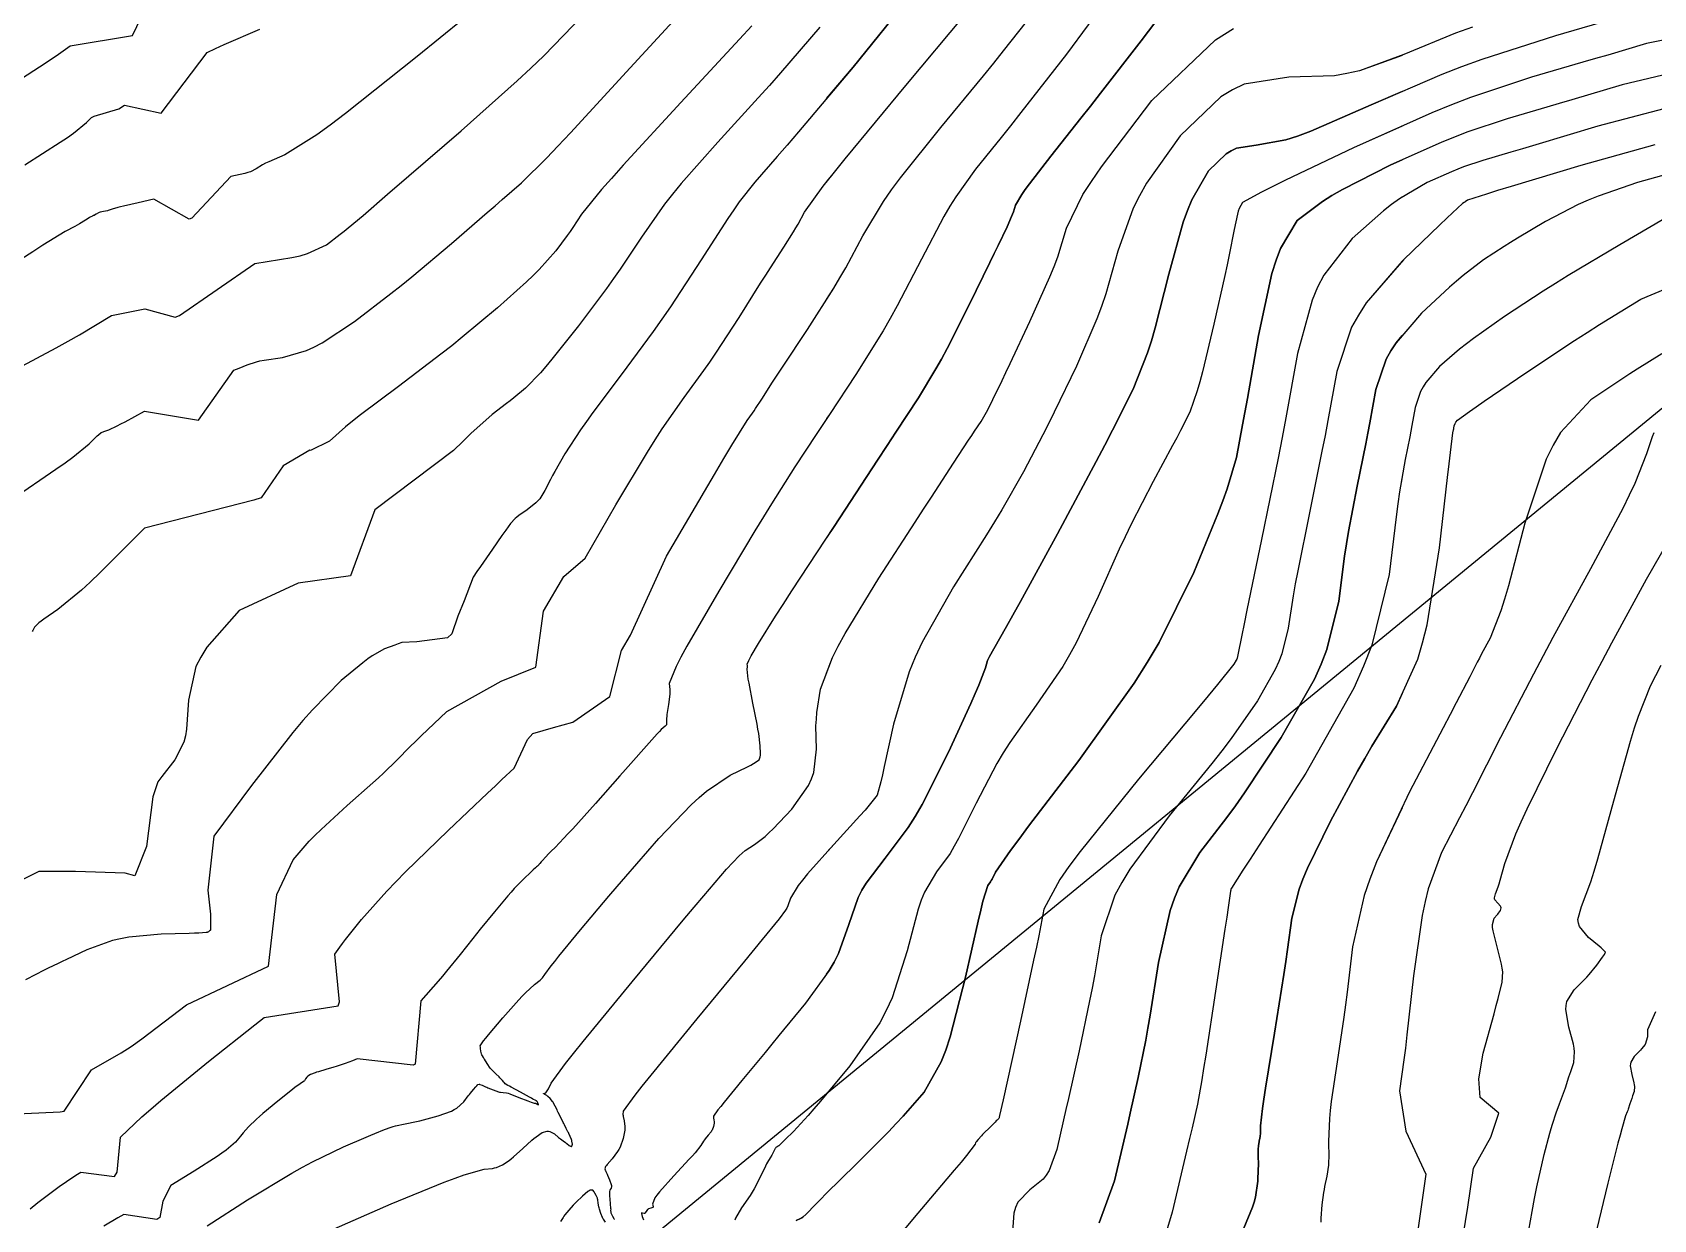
# Model space of a CAD drawing. Header units: metres. Extents: x 837476 to 838477, y 1189012 to 1191014.
# Drawn here: x 837755.9 to 837896.8, y 1190671.3 to 1190774.4 of the extents above; entities that cross this region are included whole.
import ezdxf

# ---------------------------------------------------------------- set-up
doc = ezdxf.new("R2010")
doc.units = ezdxf.units.M
doc.header["$LTSCALE"] = 0.3
for name, color, linetype in [('CORREDORVIA', 94, 'Continuous'), ('COTAS 10', 1, 'Continuous'), ('COTAS INT', 252, 'Continuous')]:
    doc.layers.add(name, color=color, linetype=linetype)

msp = doc.modelspace()

# ---------------------------------------------------------------- linework, layer by layer
at = {"layer": 'CORREDORVIA'}
msp.add_lwpolyline([(837910.676, 1191000.965), (838246.889, 1191005.3), (838347.391, 1190870.925), (838423.516, 1190628.699), (838450.215, 1190473.685), (838321.32, 1190375.615), (838242.09, 1190297.633), (838236.889, 1190068.622), (838166.593, 1189160.17), (837860.483, 1189307.124), (837593.191, 1189234.399), (837744.487, 1189686.609), (837700.859, 1189887.9), (837671.347, 1190075.087), (837676.273, 1190181.696), (837885.383, 1190229.429), (837983.184, 1190344.12), (837817.554, 1190502.187), (837798.033, 1190660.17), (837963.574, 1190795.982)], close=True, dxfattribs=at)
at = {"layer": 'COTAS 10'}
for points in [[(837751.4, 1190768.13), (837757.032, 1190771.745), (837758.202, 1190772.548), (837759.203, 1190773.266), (837764.619, 1190774.165), (837766.819, 1190778.773)], [(837849.54, 1190777.655), (837845.756, 1190772.541), (837841.805, 1190767.453), (837840.907, 1190766.311), (837840.095, 1190765.285), (837837.872, 1190762.541), (837836.137, 1190760.129), (837835.631, 1190759.312), (837835.115, 1190758.431), (837833.163, 1190754.709), (837831.06, 1190750.654), (837830.448, 1190749.563), (837829.824, 1190748.486), (837827.464, 1190744.709), (837825.167, 1190741.235), (837824.583, 1190740.348), (837824.02, 1190739.494), (837822.173, 1190736.684), (837820.122, 1190733.447), (837819.431, 1190732.324), (837818.687, 1190731.103), (837815.552, 1190725.876), (837812.773, 1190721.076), (837812.252, 1190720.124), (837811.84, 1190719.336), (837811.251, 1190717.852), (837811.31, 1190717.317), (837811.306, 1190717.127), (837811.294, 1190716.919), (837811.179, 1190716.018), (837811.049, 1190715.161), (837811.028, 1190714.981), (837811.013, 1190714.825), (837811.012, 1190714.471), (837811.017, 1190714.304), (837811.007, 1190714.266), (837810.991, 1190714.233), (837810.889, 1190714.142), (837810.56, 1190713.841), (837810.401, 1190713.675), (837810.212, 1190713.472), (837809.284, 1190712.44), (837807.92, 1190710.901), (837807.456, 1190710.378), (837806.955, 1190709.813), (837804.835, 1190707.426), (837802.862, 1190705.221), (837802.453, 1190704.771), (837802.104, 1190704.391), (837801.341, 1190703.601), (837800.983, 1190703.266), (837800.889, 1190703.173), (837800.797, 1190703.081), (837800.486, 1190702.748), (837800.232, 1190702.463), (837800.177, 1190702.401), (837800.129, 1190702.346), (837800.01, 1190702.206), (837799.931, 1190702.116), (837799.909, 1190702.091), (837799.886, 1190702.067), (837799.8, 1190701.983), (837799.719, 1190701.907), (837799.698, 1190701.889), (837799.679, 1190701.872), (837799.616, 1190701.82), (837799.428, 1190701.648), (837799.33, 1190701.556), (837799.212, 1190701.445), (837798.618, 1190700.881), (837797.785, 1190700.021), (837797.517, 1190699.722), (837797.232, 1190699.398), (837796.065, 1190698.008), (837794.832, 1190696.488), (837794.505, 1190696.081), (837794.184, 1190695.681), (837793.078, 1190694.287), (837791.908, 1190692.846), (837791.547, 1190692.416), (837791.169, 1190691.973), (837789.671, 1190690.259), (837789.175, 1190684.765), (837789.01, 1190684.667), (837784.148, 1190685.222), (837783.739, 1190685.065), (837783.096, 1190684.831), (837782.485, 1190684.628), (837782.305, 1190684.571), (837782.12, 1190684.514), (837781.414, 1190684.307), (837780.763, 1190684.111), (837780.613, 1190684.061), (837780.476, 1190684.013), (837780.093, 1190683.857), (837779.846, 1190683.714), (837779.795, 1190683.675), (837779.752, 1190683.635), (837779.658, 1190683.491), (837779.592, 1190683.362), (837779.565, 1190683.331), (837779.536, 1190683.302), (837779.4, 1190683.215), (837778.975, 1190682.917), (837778.763, 1190682.755), (837778.51, 1190682.559), (837777.254, 1190681.561), (837775.937, 1190680.475), (837775.645, 1190680.223), (837775.385, 1190679.992), (837774.707, 1190679.331), (837774.245, 1190678.808), (837774.119, 1190678.663), (837773.996, 1190678.519), (837773.56, 1190677.998), (837772.749, 1190677.292), (837772.389, 1190677.031), (837771.971, 1190676.741), (837769.969, 1190675.459), (837767.962, 1190674.22), (837767.251, 1190672.847), (837767.004, 1190671.45), (837766.731, 1190671.271), (837763.854, 1190671.703), (837763.604, 1190671.562), (837763.33, 1190671.404), (837762.131, 1190670.698)], [(837849.54, 1190777.655), (837845.756, 1190772.541), (837841.805, 1190767.453), (837840.907, 1190766.311), (837840.095, 1190765.285), (837837.872, 1190762.541), (837836.137, 1190760.129), (837835.631, 1190759.312), (837835.115, 1190758.431), (837833.163, 1190754.709), (837831.06, 1190750.654), (837830.448, 1190749.563), (837829.824, 1190748.486), (837827.464, 1190744.709), (837825.167, 1190741.235), (837824.923, 1190740.865)], [(837818.413, 1190775.009), (837817.346, 1190773.846), (837812.251, 1190768.339), (837807.237, 1190762.875), (837806.222, 1190761.739), (837805.369, 1190760.767), (837803.634, 1190758.617), (837802.876, 1190757.471), (837802.638, 1190757.131), (837802.388, 1190756.782), (837801.383, 1190755.442), (837799.951, 1190753.829), (837799.43, 1190753.308), (837798.857, 1190752.754), (837796.338, 1190750.487), (837793.271, 1190747.933), (837792.351, 1190747.199), (837791.401, 1190746.453), (837787.714, 1190743.662), (837784.431, 1190741.187), (837783.735, 1190740.641), (837783.132, 1190740.155), (837781.725, 1190738.901), (837780.094, 1190738.106), (837780.021, 1190738.125), (837777.708, 1190736.77), (837775.783, 1190733.97), (837775.149, 1190733.772), (837765.672, 1190731.352), (837761.813, 1190727.487), (837760.95, 1190726.665), (837760.177, 1190725.95), (837758.128, 1190724.265), (837756.927, 1190723.434), (837756.687, 1190723.258), (837756.488, 1190723.105), (837756.107, 1190722.749), (837755.958, 1190722.462), (837755.905, 1190722.352)], [(837899.664, 1190774.153), (837896.152, 1190773.458), (837892.785, 1190772.461), (837891.728, 1190772.152), (837890.617, 1190771.829), (837886.152, 1190770.541), (837880.852, 1190768.758), (837879.214, 1190768.122), (837877.502, 1190767.424), (837870.703, 1190764.389), (837864.792, 1190761.572), (837863.641, 1190761.011), (837862.699, 1190760.545), (837861.048, 1190759.655), (837860.769, 1190759.13), (837860.693, 1190758.895), (837860.617, 1190758.62), (837860.345, 1190757.302), (837859.909, 1190755.084), (837859.73, 1190754.241), (837859.525, 1190753.299), (837858.574, 1190749.073), (837857.573, 1190744.936), (837857.337, 1190744.05), (837857.119, 1190743.278), (837856.478, 1190741.426), (837855.671, 1190739.823), (837855.349, 1190739.207), (837854.983, 1190738.517), (837853.305, 1190735.402), (837851.38, 1190731.678), (837850.859, 1190730.603), (837850.344, 1190729.509), (837848.525, 1190725.402), (837846.61, 1190721.38), (837846.034, 1190720.341), (837845.439, 1190719.333), (837843.123, 1190715.962), (837840.836, 1190712.73), (837840.259, 1190711.81), (837839.707, 1190710.88), (837837.915, 1190707.433), (837836.392, 1190704.38), (837836.01, 1190703.698), (837835.644, 1190703.087), (837834.465, 1190701.472), (837833.427, 1190699.72), (837833.151, 1190699.022), (837832.878, 1190698.233), (837831.934, 1190694.617), (837830.613, 1190690.519), (837830.103, 1190689.426), (837829.532, 1190688.35), (837826.949, 1190684.617), (837824.923, 1190682.197)], [(837874.923, 1190766.273), (837870.703, 1190764.389), (837864.792, 1190761.572), (837863.641, 1190761.011), (837862.699, 1190760.545), (837861.048, 1190759.655), (837860.769, 1190759.13), (837860.693, 1190758.895), (837860.617, 1190758.62), (837860.345, 1190757.302), (837859.909, 1190755.084), (837859.73, 1190754.241), (837859.525, 1190753.299), (837858.574, 1190749.073), (837857.573, 1190744.936), (837857.337, 1190744.05), (837857.119, 1190743.278), (837856.478, 1190741.426), (837855.671, 1190739.823), (837855.349, 1190739.207), (837854.983, 1190738.517), (837853.305, 1190735.402), (837851.38, 1190731.678), (837850.859, 1190730.603), (837850.344, 1190729.509), (837848.525, 1190725.402), (837846.61, 1190721.38), (837846.034, 1190720.341), (837845.439, 1190719.333), (837843.123, 1190715.962), (837840.836, 1190712.73), (837840.259, 1190711.81), (837839.707, 1190710.88), (837837.915, 1190707.433), (837836.392, 1190704.38), (837836.01, 1190703.698), (837835.644, 1190703.087), (837834.465, 1190701.472), (837833.427, 1190699.72), (837833.151, 1190699.022), (837832.878, 1190698.233), (837831.934, 1190694.617), (837830.613, 1190690.519), (837830.103, 1190689.426), (837829.532, 1190688.35), (837826.949, 1190684.617), (837824.377, 1190681.544), (837823.812, 1190680.885), (837823.312, 1190680.31), (837822.038, 1190678.925), (837821.335, 1190678.232), (837821.079, 1190677.976), (837820.855, 1190677.745), (837820.777, 1190677.672), (837820.753, 1190677.655), (837820.727, 1190677.64), (837820.625, 1190677.594), (837820.515, 1190677.514), (837820.484, 1190677.477), (837820.454, 1190677.433), (837820.344, 1190677.219), (837820.226, 1190676.973), (837820.19, 1190676.909), (837820.153, 1190676.846), (837820.007, 1190676.635), (837819.785, 1190676.264), (837819.7, 1190676.101), (837819.605, 1190675.912), (837819.175, 1190675.009), (837818.622, 1190673.937), (837818.449, 1190673.64), (837818.267, 1190673.344), (837817.537, 1190672.274), (837817.003, 1190671.381), (837816.944, 1190671.196)], [(837897.756, 1190758.262), (837893.831, 1190755.979), (837889.359, 1190753.287), (837888.247, 1190752.598), (837887.19, 1190751.933), (837883.831, 1190749.738), (837881.139, 1190747.832), (837880.503, 1190747.351), (837879.914, 1190746.889), (837878.182, 1190745.387), (837876.989, 1190744.006), (837876.74, 1190743.62), (837876.527, 1190743.232), (837876.051, 1190741.818), (837875.769, 1190740.26), (837875.677, 1190739.782), (837875.579, 1190739.282), (837875.178, 1190737.309), (837874.699, 1190734.493), (837874.552, 1190733.463), (837874.399, 1190732.324), (837873.797, 1190727.309), (837872.294, 1190721.181), (837871.574, 1190719.342), (837870.722, 1190717.44), (837866.546, 1190710.058), (837862.492, 1190703.788), (837861.716, 1190702.587), (837861.091, 1190701.619), (837860.086, 1190700.058), (837860.066, 1190700.018), (837860.062, 1190700.008), (837860.059, 1190700), (837860.053, 1190699.975), (837860.047, 1190699.936), (837860.045, 1190699.918), (837860.041, 1190699.897), (837860.025, 1190699.798), (837859.812, 1190698.393), (837859.685, 1190697.55), (837859.528, 1190696.509), (837858.714, 1190691.109), (837857.86, 1190685.535), (837857.678, 1190684.385), (837857.52, 1190683.405), (837857.144, 1190681.286), (837856.67, 1190679.235), (837856.449, 1190678.298), (837856.191, 1190677.201), (837854.934, 1190671.906), (837853.392, 1190666.648)], [(837874.923, 1190735.813), (837874.699, 1190734.493), (837874.552, 1190733.463), (837874.399, 1190732.324), (837873.797, 1190727.309), (837872.294, 1190721.181), (837871.574, 1190719.342), (837870.722, 1190717.44), (837866.546, 1190710.058), (837862.492, 1190703.788), (837861.716, 1190702.587), (837861.091, 1190701.619), (837860.086, 1190700.058), (837860.066, 1190700.018), (837860.062, 1190700.008), (837860.059, 1190700), (837860.053, 1190699.975), (837860.047, 1190699.936), (837860.045, 1190699.918), (837860.041, 1190699.897), (837860.025, 1190699.798), (837859.812, 1190698.393), (837859.685, 1190697.55), (837859.528, 1190696.509), (837858.714, 1190691.109), (837857.86, 1190685.535), (837857.678, 1190684.385), (837857.52, 1190683.405), (837857.144, 1190681.286), (837856.67, 1190679.235), (837856.449, 1190678.298), (837856.191, 1190677.201), (837854.934, 1190671.906), (837853.392, 1190666.648)], [(837885.361, 1190667.085), (837886.218, 1190671.967), (837886.428, 1190673.082), (837886.627, 1190674.096), (837887.25, 1190676.902), (837887.746, 1190678.762), (837887.865, 1190679.178), (837887.976, 1190679.552), (837888.312, 1190680.543), (837888.607, 1190681.31), (837888.692, 1190681.542), (837888.779, 1190681.783), (837889.104, 1190682.723), (837889.419, 1190683.666), (837889.499, 1190683.908), (837889.576, 1190684.142), (837889.828, 1190684.918), (837889.906, 1190685.829), (837889.872, 1190686.148), (837889.815, 1190686.495), (837889.408, 1190687.989), (837889.139, 1190689.51), (837889.167, 1190689.874), (837889.24, 1190690.215), (837889.877, 1190691.239), (837890.744, 1190692.093), (837890.961, 1190692.326), (837891.169, 1190692.558), (837891.84, 1190693.382), (837892.327, 1190694.05), (837892.419, 1190694.183), (837892.493, 1190694.294), (837892.604, 1190694.508), (837892.371, 1190694.743), (837892.228, 1190694.867), (837892.051, 1190695.016), (837891.127, 1190695.768), (837890.333, 1190696.741), (837890.238, 1190697.03), (837890.196, 1190697.327), (837890.497, 1190698.47), (837891.327, 1190700.608), (837891.62, 1190701.532), (837891.94, 1190702.6), (837893.322, 1190707.657), (837894.759, 1190712.838), (837895.113, 1190713.985), (837895.448, 1190715.007), (837896.502, 1190717.657), (837897.428, 1190719.452)]]:
    msp.add_lwpolyline(points, dxfattribs=at)
at = {"layer": 'COTAS INT'}
for points in [[(837754.152, 1190733.865), (837757.968, 1190736.474), (837758.754, 1190737.032), (837759.424, 1190737.519), (837760.865, 1190738.681), (837761.434, 1190739.252), (837761.553, 1190739.366), (837761.655, 1190739.461), (837761.886, 1190739.643), (837762.066, 1190739.717), (837762.136, 1190739.743), (837762.214, 1190739.772), (837762.572, 1190739.9), (837763.297, 1190740.236), (837763.608, 1190740.397), (837763.967, 1190740.587), (837765.66, 1190741.518), (837770.351, 1190740.717), (837773.416, 1190745.081), (837773.666, 1190745.168), (837773.897, 1190745.252), (837774.573, 1190745.542), (837775.379, 1190745.806), (837775.692, 1190745.874), (837776.044, 1190745.94), (837777.639, 1190746.162), (837779.725, 1190746.771), (837780.386, 1190747.081), (837781.084, 1190747.453), (837783.905, 1190749.308), (837787.058, 1190751.722), (837787.964, 1190752.446), (837788.885, 1190753.194), (837792.33, 1190756.095), (837795.419, 1190758.763), (837796.114, 1190759.363), (837796.74, 1190759.904), (837798.425, 1190761.357), (837800.622, 1190763.538), (837801.571, 1190764.536), (837802.668, 1190765.706), (837807.86, 1190771.357), (837812.953, 1190776.882)], [(837795.344, 1190777.206), (837789.353, 1190772.33), (837783.133, 1190767.366), (837781.802, 1190766.36), (837780.641, 1190765.514), (837777.856, 1190763.788), (837776.454, 1190763.186), (837776.163, 1190763.048), (837775.914, 1190762.923), (837775.369, 1190762.573), (837774.866, 1190762.309), (837774.643, 1190762.237), (837774.385, 1190762.166), (837773.152, 1190761.913), (837769.783, 1190758.295), (837769.552, 1190758.21), (837766.474, 1190759.939), (837765.103, 1190759.616), (837763.842, 1190759.335), (837763.58, 1190759.272), (837763.356, 1190759.217), (837762.86, 1190759.071), (837762.593, 1190758.977), (837762.514, 1190758.953), (837762.431, 1190758.931), (837762.112, 1190758.862), (837761.808, 1190758.79), (837761.735, 1190758.766), (837761.667, 1190758.741), (837761.465, 1190758.637), (837761.312, 1190758.541), (837761.276, 1190758.521), (837761.243, 1190758.504), (837761.145, 1190758.467), (837761, 1190758.4), (837760.937, 1190758.364), (837760.865, 1190758.32), (837760.521, 1190758.1), (837760.003, 1190757.784), (837759.82, 1190757.681), (837759.621, 1190757.57), (837758.761, 1190757.111), (837756.822, 1190755.933), (837755.944, 1190755.369), (837754.917, 1190754.702)], [(837832.23, 1190777.644), (837827.241, 1190771.419), (837822.478, 1190765.796), (837821.481, 1190764.628), (837820.622, 1190763.628), (837818.682, 1190761.419), (837817.338, 1190759.707), (837816.857, 1190759.021), (837816.327, 1190758.242), (837814.018, 1190754.664), (837811.358, 1190750.588), (837810.608, 1190749.496), (837809.851, 1190748.42), (837807.07, 1190744.664), (837804.605, 1190741.389), (837804.048, 1190740.616), (837803.546, 1190739.901), (837802.186, 1190737.802), (837801.31, 1190736.268), (837801.112, 1190735.91), (837800.934, 1190735.58), (837800.453, 1190734.629), (837800.001, 1190733.907), (837799.841, 1190733.722), (837799.666, 1190733.543), (837798.911, 1190732.95), (837798.17, 1190732.431), (837798.004, 1190732.299), (837797.855, 1190732.172), (837797.461, 1190731.756), (837797.048, 1190731.18), (837796.887, 1190730.952), (837796.707, 1190730.695), (837795.888, 1190729.52), (837794.852, 1190728.025), (837794.534, 1190727.566), (837794.202, 1190727.087), (837793.436, 1190725.029), (837792.882, 1190723.699), (837792.366, 1190722.148), (837791.977, 1190721.815), (837789.334, 1190721.481), (837788.02, 1190721.42), (837787.707, 1190721.3), (837787.412, 1190721.189), (837786.506, 1190720.851), (837785.453, 1190720.253), (837785.066, 1190719.978), (837784.639, 1190719.656), (837782.752, 1190718.095), (837780.247, 1190715.559), (837779.429, 1190714.622), (837778.558, 1190713.583), (837774.965, 1190708.98), (837771.678, 1190704.57), (837771.169, 1190699.883), (837771.401, 1190697.797), (837771.392, 1190696.424), (837771.367, 1190696.392), (837771.356, 1190696.381), (837771.344, 1190696.37), (837771.29, 1190696.324), (837771.233, 1190696.28), (837771.219, 1190696.271), (837771.206, 1190696.262), (837771.168, 1190696.241), (837771.138, 1190696.228), (837771.124, 1190696.224), (837771.1, 1190696.218), (837771.073, 1190696.213), (837771.064, 1190696.21), (837771.054, 1190696.208), (837771.01, 1190696.194), (837770.382, 1190696.163), (837770.004, 1190696.15), (837769.537, 1190696.134), (837767.11, 1190696.06), (837764.29, 1190695.798), (837763.575, 1190695.664), (837762.889, 1190695.503), (837760.647, 1190694.701), (837758.883, 1190693.863), (837758.498, 1190693.679), (837758.158, 1190693.517), (837757.299, 1190693.105), (837756.651, 1190692.782), (837756.442, 1190692.675), (837756.221, 1190692.561), (837755.316, 1190692.085)], [(837771.114, 1190670.703), (837774.614, 1190672.971), (837778.459, 1190675.288), (837779.392, 1190675.814), (837780.267, 1190676.29), (837782.953, 1190677.589), (837784.907, 1190678.411), (837785.321, 1190678.586), (837785.68, 1190678.738), (837786.518, 1190679.098), (837787.082, 1190679.299), (837787.268, 1190679.351), (837787.467, 1190679.403), (837788.295, 1190679.577), (837789.29, 1190679.783), (837789.595, 1190679.855), (837789.913, 1190679.933), (837791.165, 1190680.268), (837792.322, 1190680.685), (837792.578, 1190680.815), (837792.808, 1190680.952), (837793.407, 1190681.497), (837793.792, 1190682.02), (837793.886, 1190682.142), (837793.975, 1190682.254), (837794.25, 1190682.577), (837794.455, 1190682.798), (837794.538, 1190682.888), (837794.633, 1190682.99), (837794.726, 1190683.02), (837794.763, 1190683.016), (837794.806, 1190683.007), (837795.002, 1190682.931), (837795.288, 1190682.801), (837795.388, 1190682.759), (837795.497, 1190682.713), (837795.962, 1190682.524), (837796.41, 1190682.366), (837796.508, 1190682.339), (837796.595, 1190682.321), (837796.812, 1190682.316), (837797.112, 1190682.277), (837797.249, 1190682.236), (837797.411, 1190682.182), (837798.194, 1190681.88), (837798.966, 1190681.568), (837799.121, 1190681.509), (837799.251, 1190681.461), (837799.507, 1190681.384), (837799.586, 1190681.377), (837799.603, 1190681.373), (837799.619, 1190681.367), (837799.663, 1190681.339), (837799.69, 1190681.316), (837799.695, 1190681.314), (837799.699, 1190681.314), (837799.709, 1190681.33), (837799.729, 1190681.337), (837799.741, 1190681.332), (837799.755, 1190681.324), (837799.829, 1190681.268), (837799.89, 1190681.23), (837799.897, 1190681.232), (837799.899, 1190681.241), (837799.87, 1190681.319), (837799.822, 1190681.418), (837799.803, 1190681.456), (837799.783, 1190681.497), (837799.772, 1190681.519), (837799.768, 1190681.525), (837799.764, 1190681.53), (837799.748, 1190681.549), (837799.722, 1190681.569), (837799.712, 1190681.575), (837799.701, 1190681.582), (837799.648, 1190681.609), (837799.406, 1190681.736), (837799.276, 1190681.805), (837799.118, 1190681.89), (837798.317, 1190682.319), (837797.519, 1190682.754), (837797.362, 1190682.842), (837797.234, 1190682.917), (837797.003, 1190683.069), (837796.938, 1190683.149), (837796.914, 1190683.177), (837796.887, 1190683.209), (837796.769, 1190683.346), (837796.595, 1190683.528), (837796.533, 1190683.588), (837796.466, 1190683.652), (837796.174, 1190683.915), (837795.859, 1190684.233), (837795.776, 1190684.331), (837795.696, 1190684.433), (837795.423, 1190684.837), (837795.202, 1190685.197), (837795.154, 1190685.272), (837795.113, 1190685.336), (837795.012, 1190685.476), (837794.954, 1190685.583), (837794.941, 1190685.627), (837794.927, 1190685.676), (837794.887, 1190685.903), (837794.856, 1190686.134), (837794.849, 1190686.186), (837794.843, 1190686.233), (837794.828, 1190686.358), (837795.125, 1190686.789), (837795.315, 1190687.028), (837795.553, 1190687.319), (837796.804, 1190688.806), (837798.171, 1190690.357), (837798.482, 1190690.689), (837798.764, 1190690.979), (837799.538, 1190691.677), (837800.031, 1190692.068), (837800.136, 1190692.165), (837800.227, 1190692.256), (837800.441, 1190692.547), (837800.992, 1190693.301), (837801.296, 1190693.685), (837801.665, 1190694.144), (837803.544, 1190696.438), (837805.992, 1190699.352), (837806.72, 1190700.202), (837807.469, 1190701.072), (837810.357, 1190704.372), (837813.15, 1190707.297), (837813.839, 1190707.931), (837814.492, 1190708.489), (837816.547, 1190709.868), (837818.037, 1190710.607), (837818.334, 1190710.762), (837818.58, 1190710.896), (837819.052, 1190711.198), (837819.155, 1190711.486), (837819.169, 1190711.611), (837819.178, 1190711.755), (837819.157, 1190712.439), (837819.023, 1190713.499), (837818.96, 1190713.882), (837818.886, 1190714.303), (837818.524, 1190716.143), (837818.181, 1190717.869), (837818.119, 1190718.218), (837818.071, 1190718.511), (837818.017, 1190719.105), (837818.043, 1190719.307), (837818.046, 1190719.354), (837818.046, 1190719.397), (837818.033, 1190719.517), (837818.166, 1190719.851), (837818.258, 1190720.028), (837818.375, 1190720.242), (837819, 1190721.321), (837820.484, 1190723.685), (837821.142, 1190724.708), (837821.908, 1190725.892), (837825.569, 1190731.503), (837829.347, 1190737.263), (837830.187, 1190738.542), (837830.937, 1190739.684), (837832.903, 1190742.666), (837834.423, 1190745.183), (837834.893, 1190746.032), (837835.384, 1190746.946), (837837.334, 1190750.797), (837839.105, 1190754.434), (837839.483, 1190755.213), (837839.813, 1190755.894), (837840.598, 1190757.533), (837840.996, 1190758.425), (837841.081, 1190758.635), (837841.155, 1190758.83), (837841.333, 1190759.402), (837841.872, 1190760.343), (837842.173, 1190760.771), (837842.54, 1190761.271), (837844.416, 1190763.681), (837847.019, 1190766.968), (837847.845, 1190768.021), (837848.715, 1190769.137), (837852.238, 1190773.681), (837855.364, 1190777.802)], [(837855.364, 1190777.802), (837852.238, 1190773.681), (837848.715, 1190769.137), (837847.845, 1190768.021), (837847.019, 1190766.968), (837844.416, 1190763.681), (837842.54, 1190761.271), (837842.173, 1190760.771), (837841.872, 1190760.343), (837841.333, 1190759.402), (837841.155, 1190758.83), (837841.081, 1190758.635), (837840.996, 1190758.425), (837840.598, 1190757.533), (837839.813, 1190755.894), (837839.483, 1190755.213), (837839.105, 1190754.434), (837837.334, 1190750.797), (837835.384, 1190746.946), (837834.893, 1190746.032), (837834.423, 1190745.183), (837832.903, 1190742.666), (837830.937, 1190739.684), (837830.187, 1190738.542), (837829.347, 1190737.263), (837825.569, 1190731.503), (837824.923, 1190730.514)], [(837824.923, 1190768.683), (837827.241, 1190771.419), (837832.23, 1190777.644)], [(837752.711, 1190680.366), (837758.336, 1190680.63), (837758.688, 1190680.676), (837761.048, 1190684.276), (837763.63, 1190685.738), (837764.493, 1190686.312), (837765.42, 1190686.961), (837769.303, 1190689.919), (837776.438, 1190693.269), (837777.17, 1190699.5), (837778.587, 1190702.52), (837779.979, 1190704.144), (837780.465, 1190704.645), (837780.995, 1190705.169), (837783.272, 1190707.247), (837785.493, 1190709.206), (837785.987, 1190709.654), (837786.429, 1190710.061), (837787.589, 1190711.192), (837788.75, 1190712.367), (837789.193, 1190712.802), (837789.688, 1190713.284), (837791.915, 1190715.421), (837796.652, 1190718.044), (837799.645, 1190719.264), (837800.311, 1190724.142), (837802.085, 1190727.136), (837803.956, 1190728.729), (837806.603, 1190733.361), (837809.359, 1190737.955), (837810.024, 1190739.012), (837810.648, 1190739.977), (837812.549, 1190742.688), (837814.268, 1190745.038), (837814.777, 1190745.775), (837815.301, 1190746.55), (837817.312, 1190749.662), (837819.19, 1190752.641), (837819.629, 1190753.332), (837820.034, 1190753.965), (837821.205, 1190755.769), (837822.055, 1190757.1), (837822.256, 1190757.436), (837822.443, 1190757.756), (837822.999, 1190758.795), (837824.627, 1190761.057), (837825.491, 1190762.149), (837826.534, 1190763.443), (837831.793, 1190769.8), (837836.986, 1190776.003)], [(837753.372, 1190744.551), (837757.974, 1190747.005), (837759.039, 1190747.597), (837760.015, 1190748.152), (837762.786, 1190749.839), (837765.685, 1190750.407), (837768.332, 1190749.683), (837768.688, 1190749.835), (837775.246, 1190754.349), (837778.466, 1190754.852), (837779.179, 1190755.022), (837779.816, 1190755.204), (837781.472, 1190755.97), (837782.66, 1190756.88), (837783.002, 1190757.152), (837783.349, 1190757.434), (837784.648, 1190758.528), (837786.767, 1190760.357), (837788.617, 1190761.952), (837793.176, 1190765.882), (837798.048, 1190770.219), (837799.23, 1190771.324), (837800.34, 1190772.387), (837803.745, 1190775.882)], [(837755.712, 1190672.184), (837756.394, 1190672.734), (837758.249, 1190674.148), (837759.52, 1190675.002), (837759.833, 1190675.199), (837760.129, 1190675.379), (837763.058, 1190675.001), (837763.289, 1190675.377), (837763.567, 1190678.408), (837765.423, 1190680.176), (837766.196, 1190680.85), (837767.082, 1190681.604), (837771.219, 1190684.992), (837775.234, 1190688.182), (837776.044, 1190688.811), (837782.5, 1190689.833), (837782.608, 1190690.18), (837782.202, 1190694.335), (837782.622, 1190694.946), (837782.849, 1190695.243), (837783.125, 1190695.595), (837784.52, 1190697.327), (837786.713, 1190699.789), (837787.491, 1190700.601), (837788.343, 1190701.469), (837792.037, 1190705.077), (837795.46, 1190708.325), (837796.141, 1190708.967), (837796.707, 1190709.497), (837797.787, 1190710.484), (837798.944, 1190712.978), (837799.396, 1190713.5), (837801.194, 1190714.031), (837802.861, 1190714.496), (837806.076, 1190716.713), (837807.099, 1190720.699), (837807.884, 1190722.051), (837811.02, 1190728.921), (837815.172, 1190736.008), (837816.001, 1190737.408), (837816.691, 1190738.565), (837818.028, 1190740.711), (837818.483, 1190741.334), (837818.618, 1190741.529), (837818.756, 1190741.734), (837819.289, 1190742.558), (837820.235, 1190744.024), (837820.634, 1190744.635), (837821.093, 1190745.334), (837823.248, 1190748.598), (837825.537, 1190752.186), (837826.081, 1190753.089), (837826.585, 1190753.954), (837828.081, 1190756.752), (837829.871, 1190759.744), (837830.561, 1190760.731), (837831.335, 1190761.786), (837834.833, 1190766.171), (837838.54, 1190770.644), (837839.447, 1190771.756), (837840.302, 1190772.813), (837842.955, 1190776.171)], [(837824.923, 1190751.224), (837825.537, 1190752.186), (837826.081, 1190753.089), (837826.585, 1190753.954), (837828.081, 1190756.752), (837829.871, 1190759.744), (837830.561, 1190760.731), (837831.335, 1190761.786), (837834.833, 1190766.171), (837838.54, 1190770.644), (837839.447, 1190771.756), (837840.302, 1190772.813), (837842.955, 1190776.171)], [(837824.923, 1190761.432), (837825.491, 1190762.149), (837826.534, 1190763.443), (837831.793, 1190769.8), (837836.986, 1190776.003)], [(837824.923, 1190692.58), (837825.151, 1190692.894), (837825.588, 1190693.643), (837825.968, 1190694.378), (837826.866, 1190696.903), (837827.667, 1190699.261), (837827.986, 1190699.89), (837828.347, 1190700.509), (837830.002, 1190702.659), (837832.021, 1190705.339), (837832.611, 1190706.292), (837833.215, 1190707.337), (837835.511, 1190711.873), (837837.454, 1190716.122), (837837.835, 1190716.986), (837838.15, 1190717.714), (837838.72, 1190719.214), (837838.91, 1190719.841), (837838.983, 1190720.019), (837839.066, 1190720.199), (837839.443, 1190720.863), (837840.556, 1190722.807), (837841.103, 1190723.794), (837841.755, 1190724.975), (837844.971, 1190730.863), (837848.348, 1190737.142), (837849.101, 1190738.571), (837849.775, 1190739.865), (837851.551, 1190743.42), (837852.796, 1190746.583), (837853.135, 1190747.63), (837853.472, 1190748.751), (837854.668, 1190753.42), (837855.911, 1190757.93), (837856.277, 1190758.952), (837856.653, 1190759.875), (837858.088, 1190762.389), (837859.634, 1190763.869), (837860.079, 1190764.141), (837860.532, 1190764.352), (837862.229, 1190764.618), (837864.824, 1190765.079), (837865.843, 1190765.414), (837866.992, 1190765.84), (837872.229, 1190768.126), (837878.391, 1190770.8), (837880.124, 1190771.47), (837881.868, 1190772.109), (837888.266, 1190774.164), (837893.739, 1190775.736)], [(837824.321, 1190774.879), (837820.904, 1190770.905), (837819.947, 1190769.818), (837818.984, 1190768.737), (837815.466, 1190764.879), (837812.288, 1190761.291), (837811.539, 1190760.38), (837810.848, 1190759.504), (837808.826, 1190756.64), (837806.984, 1190753.857), (837806.406, 1190753.033), (837805.799, 1190752.185), (837803.36, 1190748.931), (837801.055, 1190746.028), (837800.533, 1190745.403), (837800.06, 1190744.855), (837798.771, 1190743.519), (837797.742, 1190742.662), (837797.433, 1190742.416), (837797.115, 1190742.165), (837795.877, 1190741.229), (837794.016, 1190739.584), (837793.303, 1190738.888), (837792.505, 1190738.086), (837785.664, 1190732.943), (837783.57, 1190727.208), (837779.019, 1190726.571), (837773.887, 1190724.192), (837771.073, 1190721), (837770.541, 1190720.148), (837770.115, 1190719.31), (837769.471, 1190716.399), (837769.322, 1190713.886), (837769.209, 1190713.299), (837769.065, 1190712.759), (837768.283, 1190711.201), (837767.167, 1190709.766), (837766.811, 1190709.304), (837766.378, 1190707.997), (837765.837, 1190703.67), (837764.832, 1190701.12), (837763.978, 1190701.378), (837759.655, 1190701.506), (837756.486, 1190701.506), (837753.4, 1190699.96)], [(837755.276, 1190762.928), (837758.345, 1190764.884), (837758.972, 1190765.307), (837759.502, 1190765.678), (837760.613, 1190766.588), (837761.059, 1190767.026), (837761.17, 1190767.1), (837761.276, 1190767.152), (837763.419, 1190767.778), (837763.908, 1190768.107), (837767.113, 1190767.411), (837771.114, 1190772.665), (837771.833, 1190773.016), (837772.595, 1190773.372), (837775.694, 1190774.708)], [(837782.134, 1190670.443), (837787.08, 1190672.622), (837791.692, 1190674.501), (837792.64, 1190674.863), (837793.444, 1190675.155), (837795.157, 1190675.636), (837795.88, 1190675.714), (837796.06, 1190675.752), (837796.231, 1190675.798), (837796.776, 1190676.024), (837797.341, 1190676.407), (837797.524, 1190676.552), (837797.718, 1190676.715), (837798.517, 1190677.441), (837799.309, 1190678.162), (837799.499, 1190678.321), (837799.676, 1190678.462), (837800.21, 1190678.823), (837800.65, 1190678.954), (837800.767, 1190678.949), (837800.883, 1190678.927), (837801.285, 1190678.699), (837801.638, 1190678.397), (837801.721, 1190678.328), (837801.799, 1190678.265), (837802.032, 1190678.09), (837802.231, 1190677.947), (837802.288, 1190677.905), (837802.345, 1190677.862), (837802.561, 1190677.696), (837802.737, 1190677.608), (837802.77, 1190677.614), (837802.796, 1190677.633), (837802.831, 1190677.81), (837802.798, 1190678.072), (837802.78, 1190678.145), (837802.76, 1190678.217), (837802.655, 1190678.476), (837802.523, 1190678.741), (837802.486, 1190678.816), (837802.447, 1190678.892), (837802.304, 1190679.174), (837802.14, 1190679.497), (837802.088, 1190679.599), (837802.034, 1190679.707), (837801.818, 1190680.141), (837801.604, 1190680.576), (837801.552, 1190680.684), (837801.503, 1190680.787), (837801.352, 1190681.112), (837801.204, 1190681.389), (837801.157, 1190681.461), (837801.107, 1190681.531), (837800.904, 1190681.769), (837800.701, 1190681.962), (837800.65, 1190682.004), (837800.603, 1190682.042), (837800.452, 1190682.138), (837800.354, 1190682.189), (837800.339, 1190682.198), (837800.331, 1190682.204), (837800.345, 1190682.21), (837800.404, 1190682.216), (837800.422, 1190682.223), (837800.442, 1190682.232), (837800.525, 1190682.282), (837800.652, 1190682.449), (837800.701, 1190682.531), (837800.755, 1190682.629), (837800.999, 1190683.113), (837802.249, 1190684.82), (837802.937, 1190685.69), (837803.773, 1190686.732), (837808.031, 1190691.93), (837812.465, 1190697.275), (837813.414, 1190698.411), (837814.241, 1190699.397), (837816.219, 1190701.714), (837817.314, 1190702.861), (837817.584, 1190703.11), (837817.84, 1190703.329), (837818.646, 1190703.869), (837819.578, 1190704.55), (837819.913, 1190704.857), (837820.282, 1190705.216), (837821.893, 1190706.939), (837823.335, 1190708.991), (837823.597, 1190709.556), (837823.8, 1190710.121), (837824.036, 1190712.15), (837823.999, 1190714.181), (837824.03, 1190714.745), (837824.077, 1190715.312), (837824.395, 1190717.366), (837825.437, 1190720.098), (837825.94, 1190721.09), (837826.537, 1190722.186), (837829.469, 1190726.995), (837832.618, 1190731.861), (837833.352, 1190732.993), (837834.026, 1190734.03), (837835.959, 1190736.995), (837837.263, 1190738.983), (837837.54, 1190739.405), (837837.779, 1190739.77), (837838.341, 1190740.623), (837838.697, 1190741.211), (837838.806, 1190741.41), (837838.921, 1190741.623), (837839.377, 1190742.523), (837840.167, 1190744.172), (837840.492, 1190744.858), (837840.864, 1190745.644), (837842.592, 1190749.308), (837844.316, 1190753.174), (837844.685, 1190754.087), (837845.007, 1190754.931), (837845.778, 1190757.408), (837847.197, 1190760.346), (837847.927, 1190761.481), (837848.804, 1190762.754), (837853.186, 1190768.515), (837858.696, 1190773.79), (837860.282, 1190774.758)], [(837881.035, 1190774.88), (837879.569, 1190774.35), (837875.086, 1190772.491), (837871.211, 1190771.086), (837870.129, 1190770.843), (837869.042, 1190770.663), (837865.086, 1190770.537), (837861.214, 1190769.932), (837860.181, 1190769.449), (837859.165, 1190768.829), (837855.637, 1190765.452), (837852.728, 1190761.315), (837852.102, 1190760.216), (837851.554, 1190759.138), (837850.223, 1190755.414), (837849.171, 1190751.695), (837848.798, 1190750.621), (837848.39, 1190749.527), (837846.624, 1190745.414), (837844.707, 1190741.43), (837844.204, 1190740.417), (837843.712, 1190739.443), (837842.038, 1190736.253), (837840.135, 1190732.935), (837839.499, 1190731.88), (837838.816, 1190730.766), (837835.958, 1190726.253), (837833.229, 1190721.441), (837832.628, 1190720.139), (837832.094, 1190718.85), (837830.722, 1190714.303), (837829.937, 1190710.645), (837829.773, 1190709.916), (837829.632, 1190709.311), (837829.315, 1190708.149), (837828.634, 1190707.272), (837828.264, 1190706.845), (837827.816, 1190706.338), (837825.539, 1190703.846), (837824.923, 1190703.156)], [(837824.923, 1190718.752), (837825.437, 1190720.098), (837825.94, 1190721.09), (837826.537, 1190722.186), (837829.469, 1190726.995), (837832.618, 1190731.861), (837833.352, 1190732.993), (837834.026, 1190734.03), (837835.959, 1190736.995), (837837.263, 1190738.983), (837837.54, 1190739.405), (837837.779, 1190739.77), (837838.341, 1190740.623), (837838.697, 1190741.211), (837838.806, 1190741.41), (837838.921, 1190741.623), (837839.377, 1190742.523), (837840.167, 1190744.172), (837840.492, 1190744.858), (837840.864, 1190745.644), (837842.592, 1190749.308), (837844.316, 1190753.174), (837844.685, 1190754.087), (837845.007, 1190754.931), (837845.778, 1190757.408), (837847.197, 1190760.346), (837847.927, 1190761.481), (837848.804, 1190762.754), (837853.186, 1190768.515), (837858.696, 1190773.79), (837860.282, 1190774.758)], [(837874.923, 1190772.432), (837871.211, 1190771.086), (837870.129, 1190770.843), (837869.042, 1190770.663), (837865.086, 1190770.537), (837861.214, 1190769.932), (837860.181, 1190769.449), (837859.165, 1190768.829), (837855.637, 1190765.452), (837852.728, 1190761.315), (837852.102, 1190760.216), (837851.554, 1190759.138), (837850.223, 1190755.414), (837849.171, 1190751.695), (837848.798, 1190750.621), (837848.39, 1190749.527), (837846.624, 1190745.414), (837844.707, 1190741.43), (837844.204, 1190740.417), (837843.712, 1190739.443), (837842.038, 1190736.253), (837840.135, 1190732.935), (837839.499, 1190731.88), (837838.816, 1190730.766), (837835.958, 1190726.253), (837833.229, 1190721.441), (837832.628, 1190720.139), (837832.094, 1190718.85), (837830.722, 1190714.303), (837829.937, 1190710.645), (837829.773, 1190709.916), (837829.632, 1190709.311), (837829.315, 1190708.149), (837828.634, 1190707.272), (837828.264, 1190706.845), (837827.816, 1190706.338), (837825.539, 1190703.846), (837823.267, 1190701.299), (837822.822, 1190700.759), (837822.456, 1190700.289), (837821.799, 1190699.189), (837821.564, 1190698.527), (837821.464, 1190698.335), (837821.349, 1190698.138), (837820.811, 1190697.396), (837819.327, 1190695.597), (837817.774, 1190693.714), (837813.651, 1190688.713), (837809.644, 1190683.812), (837808.876, 1190682.854), (837808.255, 1190682.069), (837807.245, 1190680.678), (837807.232, 1190680.39), (837807.24, 1190680.301), (837807.253, 1190680.207), (837807.342, 1190679.835), (837807.401, 1190679.359), (837807.395, 1190679.199), (837807.379, 1190679.028), (837807.24, 1190678.308), (837806.973, 1190677.553), (837806.875, 1190677.359), (837806.767, 1190677.172), (837806.294, 1190676.548), (837805.866, 1190676.06), (837805.787, 1190675.958), (837805.726, 1190675.87), (837805.647, 1190675.671), (837805.682, 1190675.57), (837805.693, 1190675.544), (837805.703, 1190675.519), (837805.744, 1190675.435), (837805.818, 1190675.275), (837805.85, 1190675.203), (837805.886, 1190675.118), (837806.057, 1190674.709), (837806.203, 1190674.299), (837806.222, 1190674.214), (837806.234, 1190674.141), (837806.2, 1190673.979), (837806.123, 1190673.887), (837806.107, 1190673.858), (837806.093, 1190673.827), (837806.062, 1190673.703), (837806.055, 1190673.516), (837806.057, 1190673.445), (837806.06, 1190673.367), (837806.084, 1190673.014), (837806.115, 1190672.666), (837806.122, 1190672.589), (837806.129, 1190672.521), (837806.149, 1190672.348), (837806.16, 1190672.231), (837806.161, 1190672.198), (837806.161, 1190672.165), (837806.153, 1190672.046), (837806.168, 1190671.898), (837806.183, 1190671.848), (837806.202, 1190671.794), (837806.309, 1190671.563), (837806.427, 1190671.344), (837806.452, 1190671.296), (837806.475, 1190671.255)], [(837898.661, 1190770.964), (837894.038, 1190769.863), (837889.664, 1190768.56), (837888.557, 1190768.234), (837887.495, 1190767.922), (837884.038, 1190766.919), (837880.559, 1190765.748), (837879.484, 1190765.331), (837878.36, 1190764.873), (837873.898, 1190762.881), (837869.75, 1190760.773), (837868.825, 1190760.242), (837867.996, 1190759.734), (837865.81, 1190758.088), (837864.347, 1190755.643), (837863.974, 1190754.632), (837863.615, 1190753.475), (837862.436, 1190748.088), (837861.481, 1190742.609), (837861.263, 1190741.394), (837861.066, 1190740.311), (837860.523, 1190737.489), (837859.709, 1190734.759), (837859.341, 1190733.733), (837858.911, 1190732.591), (837856.84, 1190727.489), (837853.801, 1190721.416), (837852.76, 1190719.661), (837851.633, 1190717.874), (837846.84, 1190711.154), (837842.47, 1190705.449), (837841.609, 1190704.302), (837840.899, 1190703.342), (837839.596, 1190701.439), (837839.302, 1190700.848), (837839.228, 1190700.716), (837839.157, 1190700.598), (837838.929, 1190700.285), (837838.507, 1190698.93), (837838.315, 1190698.154), (837838.089, 1190697.205), (837837.001, 1190692.331), (837835.658, 1190687.144), (837835.271, 1190685.997), (837834.879, 1190684.976), (837833.41, 1190682.331), (837831.581, 1190680.259), (837830.962, 1190679.597), (837830.293, 1190678.898), (837827.472, 1190676.058), (837824.896, 1190673.516), (837824.383, 1190673.005), (837823.956, 1190672.578), (837823.135, 1190671.733), (837822.849, 1190671.465), (837822.76, 1190671.403), (837822.666, 1190671.345), (837822.291, 1190671.178)], [(837874.923, 1190769.295), (837872.229, 1190768.126), (837866.992, 1190765.84), (837865.843, 1190765.414), (837864.824, 1190765.079), (837862.229, 1190764.618), (837860.532, 1190764.352), (837860.079, 1190764.141), (837859.634, 1190763.869), (837858.088, 1190762.389), (837856.653, 1190759.875), (837856.277, 1190758.952), (837855.911, 1190757.93), (837854.668, 1190753.42), (837853.472, 1190748.751), (837853.135, 1190747.63), (837852.796, 1190746.583), (837851.551, 1190743.42), (837849.775, 1190739.865), (837849.101, 1190738.571), (837848.348, 1190737.142), (837844.971, 1190730.863), (837841.755, 1190724.975), (837841.103, 1190723.794), (837840.556, 1190722.807), (837839.443, 1190720.863), (837839.066, 1190720.199), (837838.983, 1190720.019), (837838.91, 1190719.841), (837838.72, 1190719.214), (837838.15, 1190717.714), (837837.835, 1190716.986), (837837.454, 1190716.122), (837835.511, 1190711.873), (837833.215, 1190707.337), (837832.611, 1190706.292), (837832.021, 1190705.339), (837830.002, 1190702.659), (837828.347, 1190700.509), (837827.986, 1190699.89), (837827.667, 1190699.261), (837826.866, 1190696.903), (837825.968, 1190694.378), (837825.588, 1190693.643), (837825.151, 1190692.894), (837823.097, 1190690.059), (837820.772, 1190687.246), (837820.164, 1190686.509), (837819.571, 1190685.791), (837817.558, 1190683.351), (837816.017, 1190681.466), (837815.721, 1190681.098), (837815.483, 1190680.796), (837815.094, 1190680.261), (837815.089, 1190680.15), (837815.092, 1190680.116), (837815.097, 1190680.08), (837815.132, 1190679.937), (837815.154, 1190679.753), (837815.152, 1190679.692), (837815.146, 1190679.626), (837815.092, 1190679.349), (837814.977, 1190679.045), (837814.931, 1190678.962), (837814.88, 1190678.879), (837814.646, 1190678.584), (837814.381, 1190678.272), (837814.31, 1190678.179), (837814.24, 1190678.083), (837813.998, 1190677.712), (837813.496, 1190677.071), (837813.263, 1190676.804), (837812.989, 1190676.498), (837811.661, 1190675.072), (837810.403, 1190673.672), (837810.175, 1190673.383), (837809.997, 1190673.137), (837809.789, 1190672.603), (837809.848, 1190672.392), (837809.84, 1190672.35), (837809.821, 1190672.315), (837809.665, 1190672.245), (837809.462, 1190672.186), (837809.414, 1190672.157), (837809.37, 1190672.123), (837809.239, 1190671.956), (837809.127, 1190671.814), (837809.095, 1190671.796), (837809.062, 1190671.787), (837808.939, 1190671.832), (837808.855, 1190671.852), (837808.847, 1190671.827), (837808.846, 1190671.788), (837808.896, 1190671.54), (837809.01, 1190671.249)], [(837897.658, 1190767.775), (837891.924, 1190766.269), (837886.542, 1190764.659), (837885.386, 1190764.315), (837884.374, 1190764.015), (837881.924, 1190763.296), (837880.266, 1190762.739), (837879.754, 1190762.54), (837879.219, 1190762.322), (837877.093, 1190761.373), (837874.708, 1190759.975), (837874.009, 1190759.473), (837873.294, 1190758.922), (837870.572, 1190756.52), (837868.125, 1190753.329), (837867.583, 1190752.281), (837867.099, 1190751.161), (837865.84, 1190746.52), (837864.826, 1190740.934), (837864.497, 1190739.217), (837864.147, 1190737.427), (837862.708, 1190730.348), (837861.435, 1190724.216), (837861.189, 1190723.022), (837860.99, 1190722.047), (837860.657, 1190720.348), (837860.585, 1190720.056), (837860.55, 1190719.968), (837860.51, 1190719.877), (837860.309, 1190719.522), (837858.892, 1190717.761), (837858.084, 1190716.783), (837857.096, 1190715.593), (837852.027, 1190709.522), (837846.964, 1190703.255), (837845.98, 1190701.94), (837845.178, 1190700.808), (837843.788, 1190698.239), (837843.351, 1190695.905), (837843.149, 1190694.922), (837842.911, 1190693.793), (837841.761, 1190688.495), (837840.253, 1190681.659), (837839.954, 1190680.302), (837839.92, 1190680.162), (837839.911, 1190680.133), (837839.902, 1190680.107), (837839.871, 1190680.046), (837839.734, 1190679.905), (837839.657, 1190679.83), (837839.565, 1190679.738), (837839.093, 1190679.273), (837838.585, 1190678.766), (837838.47, 1190678.647), (837838.366, 1190678.539), (837838.081, 1190678.227), (837837.913, 1190678.011), (837837.882, 1190677.963), (837837.859, 1190677.92), (837837.832, 1190677.809), (837837.082, 1190676.842), (837836.602, 1190676.26), (837836.004, 1190675.542), (837832.862, 1190671.814), (837829.725, 1190668.084)], [(837896.89, 1190764.656), (837890.444, 1190762.865), (837884.383, 1190761.035), (837883.208, 1190760.675), (837882.251, 1190760.378), (837880.609, 1190759.835), (837880.408, 1190759.714), (837880.359, 1190759.683), (837880.312, 1190759.654), (837880.165, 1190759.558), (837879.302, 1190758.756), (837878.803, 1190758.282), (837878.192, 1190757.698), (837875.047, 1190754.676), (837871.797, 1190750.912), (837871.12, 1190749.86), (837870.539, 1190748.804), (837869.244, 1190744.953), (837868.474, 1190740.709), (837868.224, 1190739.405), (837867.958, 1190738.045), (837866.865, 1190732.668), (837865.856, 1190727.641), (837865.644, 1190726.502), (837865.46, 1190725.473), (837865.037, 1190722.668), (837864.485, 1190720.426), (837864.22, 1190719.751), (837863.906, 1190719.053), (837862.369, 1190716.338), (837860.063, 1190713.059), (837859.266, 1190712.006), (837858.399, 1190710.891), (837854.693, 1190706.338), (837851.257, 1190701.721), (837850.56, 1190700.565), (837849.973, 1190699.462), (837848.772, 1190695.921), (837848.185, 1190692.444), (837847.985, 1190691.382), (837847.768, 1190690.276), (837846.851, 1190685.921), (837845.931, 1190681.784), (837845.713, 1190680.815), (837845.51, 1190679.923), (837844.911, 1190677.338), (837844.252, 1190675.535), (837844.011, 1190675.134), (837843.746, 1190674.777), (837842.578, 1190673.846), (837841.53, 1190672.771), (837841.34, 1190672.323), (837841.194, 1190671.81), (837841.028, 1190669.417)], [(837822.291, 1190671.178), (837822.666, 1190671.345), (837822.76, 1190671.403), (837822.849, 1190671.465), (837823.135, 1190671.733), (837823.956, 1190672.578), (837824.383, 1190673.005), (837824.896, 1190673.516), (837827.472, 1190676.058), (837830.293, 1190678.898), (837830.962, 1190679.597), (837831.581, 1190680.259), (837833.41, 1190682.331), (837834.879, 1190684.976), (837835.271, 1190685.997), (837835.658, 1190687.144), (837837.001, 1190692.331), (837838.089, 1190697.205), (837838.315, 1190698.154), (837838.507, 1190698.93), (837838.929, 1190700.285), (837839.157, 1190700.598), (837839.228, 1190700.716), (837839.302, 1190700.848), (837839.596, 1190701.439), (837840.899, 1190703.342), (837841.609, 1190704.302), (837842.47, 1190705.449), (837846.84, 1190711.154), (837851.633, 1190717.874), (837852.76, 1190719.661), (837853.801, 1190721.416), (837856.84, 1190727.489), (837858.911, 1190732.591), (837859.341, 1190733.733), (837859.709, 1190734.759), (837860.523, 1190737.489), (837861.066, 1190740.311), (837861.263, 1190741.394), (837861.481, 1190742.609), (837862.436, 1190748.088), (837863.615, 1190753.475), (837863.974, 1190754.632), (837864.347, 1190755.643), (837865.81, 1190758.088), (837867.996, 1190759.734), (837868.825, 1190760.242), (837869.75, 1190760.773), (837873.898, 1190762.881), (837874.923, 1190763.339)], [(837898.497, 1190762.25), (837895.383, 1190761.384), (837891.956, 1190760.206), (837891.074, 1190759.846), (837890.221, 1190759.473), (837887.381, 1190758.002), (837884.943, 1190756.535), (837884.343, 1190756.164), (837883.776, 1190755.808), (837881.998, 1190754.648), (837880.221, 1190753.294), (837879.653, 1190752.816), (837879.053, 1190752.293), (837876.614, 1190750.032), (837874.393, 1190747.459), (837873.93, 1190746.74), (837873.533, 1190746.018), (837872.647, 1190743.386), (837872.121, 1190740.485), (837871.95, 1190739.593), (837871.769, 1190738.664), (837871.021, 1190734.988), (837870.278, 1190731.067), (837870.098, 1190729.983), (837869.93, 1190728.899), (837869.417, 1190724.988), (837868.385, 1190720.797), (837867.89, 1190719.535), (837867.303, 1190718.23), (837864.428, 1190713.153), (837861.235, 1190708.357), (837860.447, 1190707.229), (837859.702, 1190706.189), (837857.36, 1190703.153), (837855.55, 1190700.186), (837855.139, 1190699.189), (837854.768, 1190698.116), (837853.756, 1190693.604), (837853.027, 1190689.023), (837852.835, 1190687.906), (837852.646, 1190686.854), (837851.997, 1190683.604), (837851.3, 1190680.509), (837851.081, 1190679.557), (837850.851, 1190678.562), (837849.923, 1190674.622), (837848.59, 1190670.978)], [(837874.923, 1190760.101), (837874.708, 1190759.975), (837874.009, 1190759.473), (837873.294, 1190758.922), (837870.572, 1190756.52), (837868.125, 1190753.329), (837867.583, 1190752.281), (837867.099, 1190751.161), (837865.84, 1190746.52), (837864.826, 1190740.934), (837864.497, 1190739.217), (837864.147, 1190737.427), (837862.708, 1190730.348), (837861.435, 1190724.216), (837861.189, 1190723.022), (837860.99, 1190722.047), (837860.657, 1190720.348), (837860.585, 1190720.056), (837860.55, 1190719.968), (837860.51, 1190719.877), (837860.309, 1190719.522), (837858.892, 1190717.761), (837858.084, 1190716.783), (837857.096, 1190715.593), (837852.027, 1190709.522), (837846.964, 1190703.255), (837845.98, 1190701.94), (837845.178, 1190700.808), (837843.788, 1190698.239), (837843.351, 1190695.905), (837843.149, 1190694.922), (837842.911, 1190693.793), (837841.761, 1190688.495), (837840.253, 1190681.659), (837839.954, 1190680.302), (837839.92, 1190680.162), (837839.911, 1190680.133), (837839.902, 1190680.107), (837839.871, 1190680.046), (837839.734, 1190679.905), (837839.657, 1190679.83), (837839.565, 1190679.738), (837839.093, 1190679.273), (837838.585, 1190678.766), (837838.47, 1190678.647), (837838.366, 1190678.539), (837838.081, 1190678.227), (837837.913, 1190678.011), (837837.882, 1190677.963), (837837.859, 1190677.92), (837837.832, 1190677.809), (837837.082, 1190676.842), (837836.602, 1190676.26), (837836.004, 1190675.542), (837832.862, 1190671.814), (837829.725, 1190668.084)], [(837874.923, 1190754.533), (837871.797, 1190750.912), (837871.12, 1190749.86), (837870.539, 1190748.804), (837869.244, 1190744.953), (837868.474, 1190740.709), (837868.224, 1190739.405), (837867.958, 1190738.045), (837866.865, 1190732.668), (837865.856, 1190727.641), (837865.644, 1190726.502), (837865.46, 1190725.473), (837865.037, 1190722.668), (837864.485, 1190720.426), (837864.22, 1190719.751), (837863.906, 1190719.053), (837862.369, 1190716.338), (837860.063, 1190713.059), (837859.266, 1190712.006), (837858.399, 1190710.891), (837854.693, 1190706.338), (837851.257, 1190701.721), (837850.56, 1190700.565), (837849.973, 1190699.462), (837848.772, 1190695.921), (837848.185, 1190692.444), (837847.985, 1190691.382), (837847.768, 1190690.276), (837846.851, 1190685.921), (837845.931, 1190681.784), (837845.713, 1190680.815), (837845.51, 1190679.923), (837844.911, 1190677.338), (837844.252, 1190675.535), (837844.011, 1190675.134), (837843.746, 1190674.777), (837842.578, 1190673.846), (837841.53, 1190672.771), (837841.34, 1190672.323), (837841.194, 1190671.81), (837841.028, 1190669.417)], [(837861.166, 1190670.526), (837861.91, 1190672.327), (837862.056, 1190672.778), (837862.176, 1190673.208), (837862.393, 1190674.591), (837862.427, 1190675.677), (837862.432, 1190675.921), (837862.434, 1190676.139), (837862.427, 1190676.723), (837862.417, 1190677.13), (837862.419, 1190677.237), (837862.422, 1190677.343), (837862.45, 1190677.703), (837862.493, 1190678.031), (837862.507, 1190678.115), (837862.521, 1190678.197), (837862.577, 1190678.471), (837862.622, 1190678.769), (837862.628, 1190678.866), (837862.633, 1190678.97), (837862.628, 1190679.399), (837862.801, 1190680.922), (837862.917, 1190681.716), (837863.063, 1190682.671), (837863.836, 1190687.465), (837864.653, 1190692.556), (837864.827, 1190693.698), (837864.979, 1190694.725), (837865.336, 1190697.465), (837865.978, 1190699.965), (837866.308, 1190700.839), (837866.705, 1190701.791), (837868.691, 1190705.889), (837871.043, 1190710.229), (837871.671, 1190711.334), (837872.289, 1190712.397), (837874.437, 1190715.889), (837876.277, 1190719.955), (837876.701, 1190721.379), (837877.088, 1190722.934), (837878.177, 1190729.629), (837878.869, 1190735.75), (837879.007, 1190736.943), (837879.12, 1190737.919), (837879.335, 1190739.629), (837879.39, 1190739.901), (837879.404, 1190739.97), (837879.416, 1190740.036), (837879.455, 1190740.251), (837879.521, 1190740.446), (837879.55, 1190740.499), (837879.585, 1190740.553), (837879.749, 1190740.743), (837880.776, 1190741.484), (837881.353, 1190741.885), (837882.058, 1190742.37), (837885.665, 1190744.828), (837889.897, 1190747.641), (837890.997, 1190748.35), (837892.065, 1190749.029), (837895.665, 1190751.231), (837899.046, 1190752.668)], [(837848.59, 1190670.978), (837849.923, 1190674.622), (837850.851, 1190678.562), (837851.081, 1190679.557), (837851.3, 1190680.509), (837851.997, 1190683.604), (837852.646, 1190686.854), (837852.835, 1190687.906), (837853.027, 1190689.023), (837853.756, 1190693.604), (837854.768, 1190698.116), (837855.139, 1190699.189), (837855.55, 1190700.186), (837857.36, 1190703.153), (837859.702, 1190706.189), (837860.447, 1190707.229), (837861.235, 1190708.357), (837864.428, 1190713.153), (837867.303, 1190718.23), (837867.89, 1190719.535), (837868.385, 1190720.797), (837869.417, 1190724.988), (837869.93, 1190728.899), (837870.098, 1190729.983), (837870.278, 1190731.067), (837871.021, 1190734.988), (837871.769, 1190738.664), (837871.95, 1190739.593), (837872.121, 1190740.485), (837872.647, 1190743.386), (837873.533, 1190746.018), (837873.93, 1190746.74), (837874.393, 1190747.459), (837874.923, 1190748.074)], [(837897.498, 1190746.482), (837895.356, 1190745.168), (837894.699, 1190744.748), (837894.014, 1190744.305), (837891.307, 1190742.502), (837888.673, 1190739.665), (837888.033, 1190738.57), (837887.432, 1190737.34), (837885.587, 1190731.777), (837884.156, 1190726.326), (837883.816, 1190725.166), (837883.501, 1190724.157), (837882.569, 1190721.777), (837881.827, 1190720.419), (837881.632, 1190720.054), (837881.442, 1190719.695), (837880.792, 1190718.439), (837879.615, 1190716.162), (837879.092, 1190715.159), (837878.484, 1190713.994), (837875.576, 1190708.439), (837872.707, 1190702.351), (837872.124, 1190700.849), (837871.633, 1190699.427), (837870.62, 1190694.956), (837870.159, 1190691.019), (837870.016, 1190689.934), (837869.866, 1190688.851), (837869.269, 1190684.956), (837868.766, 1190681.535), (837868.676, 1190680.751), (837868.607, 1190680.037), (837868.534, 1190678.048), (837868.549, 1190676.656), (837868.535, 1190676.319), (837868.513, 1190676.003), (837868.368, 1190675.035), (837868.185, 1190674.147), (837868.14, 1190673.881), (837868.096, 1190673.606), (837867.955, 1190672.541), (837867.865, 1190671.371), (837867.854, 1190671.029)], [(837896.8, 1190739.618), (837896.639, 1190739.289), (837896.146, 1190737.801), (837895.14, 1190735.22), (837894.657, 1190734.202), (837894.085, 1190733.052), (837891.278, 1190727.801), (837888.021, 1190721.837), (837887.165, 1190720.237), (837886.329, 1190718.66), (837883.477, 1190713.148), (837881.034, 1190708.35), (837880.457, 1190707.222), (837879.922, 1190706.182), (837878.35, 1190703.148), (837877.188, 1190700.007), (837876.913, 1190698.899), (837876.657, 1190697.687), (837875.903, 1190692.447), (837875.339, 1190687.314), (837875.205, 1190686.17), (837875.079, 1190685.146), (837874.702, 1190682.447), (837875.237, 1190678.945), (837876.994, 1190675.212), (837875.614, 1190665.666)], [(837880.06, 1190668.774), (837880.622, 1190672.343), (837881.132, 1190675.726), (837882.63, 1190678.432), (837883.32, 1190680.502), (837881.71, 1190681.883), (837881.595, 1190683.493), (837881.961, 1190685.729), (837882.907, 1190689.151), (837883.102, 1190689.868), (837883.268, 1190690.485), (837883.628, 1190691.879), (837883.663, 1190692.801), (837883.625, 1190693.121), (837883.567, 1190693.469), (837883.182, 1190694.959), (837882.823, 1190696.36), (837882.781, 1190696.652), (837882.764, 1190696.902), (837882.907, 1190697.458), (837883.18, 1190697.733), (837883.245, 1190697.805), (837883.305, 1190697.876), (837883.482, 1190698.117), (837883.531, 1190698.357), (837883.51, 1190698.427), (837883.475, 1190698.498), (837883.226, 1190698.765), (837882.985, 1190699.055), (837882.956, 1190699.14), (837882.942, 1190699.227), (837883.026, 1190699.559), (837883.265, 1190700.175), (837883.35, 1190700.442), (837883.442, 1190700.749), (837883.84, 1190702.207), (837884.808, 1190704.792), (837885.259, 1190705.811), (837885.79, 1190706.961), (837888.368, 1190712.207), (837891.447, 1190718.177), (837892.293, 1190719.783), (837893.137, 1190721.369), (837896.161, 1190726.925), (837898.69, 1190731.349)], [(837874.923, 1190716.964), (837874.437, 1190715.889), (837872.289, 1190712.397), (837871.671, 1190711.334), (837871.043, 1190710.229), (837868.691, 1190705.889), (837866.705, 1190701.791), (837866.308, 1190700.839), (837865.978, 1190699.965), (837865.336, 1190697.465), (837864.979, 1190694.725), (837864.827, 1190693.698), (837864.653, 1190692.556), (837863.836, 1190687.465), (837863.063, 1190682.671), (837862.917, 1190681.716), (837862.801, 1190680.922), (837862.628, 1190679.399), (837862.633, 1190678.97), (837862.628, 1190678.866), (837862.622, 1190678.769), (837862.577, 1190678.471), (837862.521, 1190678.197), (837862.507, 1190678.115), (837862.493, 1190678.031), (837862.45, 1190677.703), (837862.422, 1190677.343), (837862.419, 1190677.237), (837862.417, 1190677.13), (837862.427, 1190676.723), (837862.434, 1190676.139), (837862.432, 1190675.921), (837862.427, 1190675.677), (837862.393, 1190674.591), (837862.176, 1190673.208), (837862.056, 1190672.778), (837861.91, 1190672.327), (837861.166, 1190670.526)], [(837874.923, 1190707.054), (837872.707, 1190702.351), (837872.124, 1190700.849), (837871.633, 1190699.427), (837870.62, 1190694.956), (837870.159, 1190691.019), (837870.016, 1190689.934), (837869.866, 1190688.851), (837869.269, 1190684.956), (837868.766, 1190681.535), (837868.676, 1190680.751), (837868.607, 1190680.037), (837868.534, 1190678.048), (837868.549, 1190676.656), (837868.535, 1190676.319), (837868.513, 1190676.003), (837868.368, 1190675.035), (837868.185, 1190674.147), (837868.14, 1190673.881), (837868.096, 1190673.606), (837867.955, 1190672.541), (837867.865, 1190671.371), (837867.854, 1190671.029)], [(837896.923, 1190689.314), (837896.245, 1190687.752), (837896.248, 1190687.43), (837896.234, 1190687.15), (837896.046, 1190686.484), (837895.721, 1190686.085), (837895.62, 1190685.972), (837895.515, 1190685.859), (837895.095, 1190685.446), (837894.787, 1190684.949), (837894.751, 1190684.785), (837894.737, 1190684.608), (837894.868, 1190683.871), (837895.065, 1190683.147), (837895.093, 1190682.979), (837895.109, 1190682.824), (837895.071, 1190682.383), (837894.949, 1190682.007), (837894.912, 1190681.894), (837894.873, 1190681.776), (837894.72, 1190681.319), (837894.563, 1190680.864), (837894.521, 1190680.747), (837894.48, 1190680.635), (837894.337, 1190680.263), (837894.015, 1190679.16), (837893.86, 1190678.587), (837893.678, 1190677.897), (837892.783, 1190674.439), (837891.799, 1190670.354)], [(837805.709, 1190671.044), (837805.53, 1190671.289), (837805.485, 1190671.369), (837805.441, 1190671.454), (837805.295, 1190671.803), (837805.181, 1190672.171), (837805.157, 1190672.268), (837805.136, 1190672.363), (837805.087, 1190672.687), (837805.043, 1190672.979), (837805.025, 1190673.053), (837805.004, 1190673.125), (837804.909, 1190673.362), (837804.793, 1190673.563), (837804.76, 1190673.613), (837804.726, 1190673.66), (837804.599, 1190673.809), (837804.382, 1190673.81), (837804.292, 1190673.764), (837804.188, 1190673.699), (837803.702, 1190673.296), (837803.171, 1190672.784), (837803.039, 1190672.65), (837802.913, 1190672.519), (837802.513, 1190672.073), (837802.185, 1190671.663), (837802.105, 1190671.555), (837802.03, 1190671.449), (837801.8, 1190671.084)]]:
    msp.add_lwpolyline(points, dxfattribs=at)

doc.saveas('drawing.dxf')
